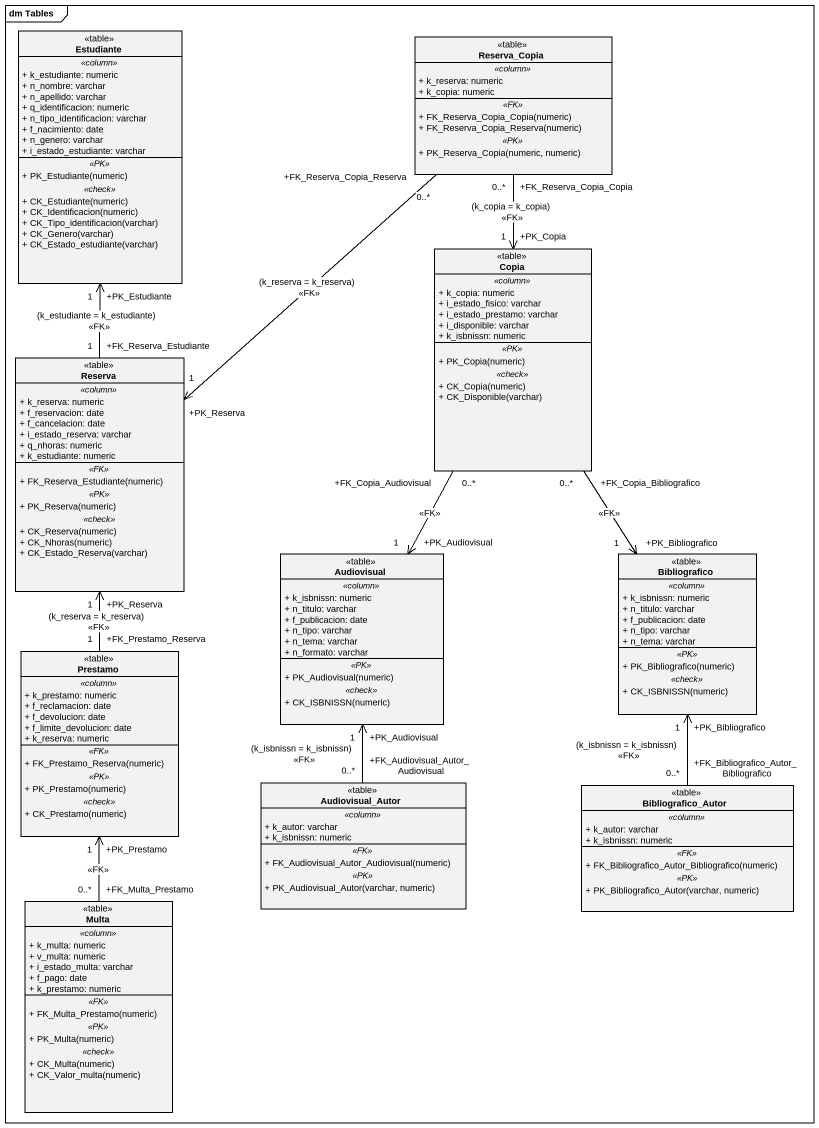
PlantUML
@startuml
mainframe dm Tables
hide circle
hide empty members
skinparam classAttributeIconSize 0
class Estudiante <<table>> {
  .. <<column>> ..
  + k_estudiante: numeric
  + n_nombre: varchar
  + n_apellido: varchar
  + q_identificacion: numeric
  + n_tipo_identificacion: varchar
  + f_nacimiento: date
  + n_genero: varchar
  + i_estado_estudiante: varchar
  .. <<PK>> ..
  + PK_Estudiante(numeric)
  .. <<check>> ..
  + CK_Estudiante(numeric)
  + CK_Identificacion(numeric)
  + CK_Tipo_identificacion(varchar)
  + CK_Genero(varchar)
  + CK_Estado_estudiante(varchar)
}
class Reserva_Copia <<table>> {
  .. <<column>> ..
  + k_reserva: numeric
  + k_copia: numeric
  .. <<FK>> ..
  + FK_Reserva_Copia_Copia(numeric)
  + FK_Reserva_Copia_Reserva(numeric)
  .. <<PK>> ..
  + PK_Reserva_Copia(numeric, numeric)
}
class Copia <<table>> {
  .. <<column>> ..
  + k_copia: numeric
  + i_estado_fisico: varchar
  + i_estado_prestamo: varchar
  + i_disponible: varchar
  + k_isbnissn: numeric
  .. <<PK>> ..
  + PK_Copia(numeric)
  .. <<check>> ..
  + CK_Copia(numeric)
  + CK_Disponible(varchar)
}
class Reserva <<table>> {
  .. <<column>> ..
  + k_reserva: numeric
  + f_reservacion: date
  + f_cancelacion: date
  + i_estado_reserva: varchar
  + q_nhoras: numeric
  + k_estudiante: numeric
  .. <<FK>> ..
  + FK_Reserva_Estudiante(numeric)
  .. <<PK>> ..
  + PK_Reserva(numeric)
  .. <<check>> ..
  + CK_Reserva(numeric)
  + CK_Nhoras(numeric)
  + CK_Estado_Reserva(varchar)
}
class Audiovisual <<table>> {
  .. <<column>> ..
  + k_isbnissn: numeric
  + n_titulo: varchar
  + f_publicacion: date
  + n_tipo: varchar
  + n_tema: varchar
  + n_formato: varchar
  .. <<PK>> ..
  + PK_Audiovisual(numeric)
  .. <<check>> ..
  + CK_ISBNISSN(numeric)
}
class Bibliografico <<table>> {
  .. <<column>> ..
  + k_isbnissn: numeric
  + n_titulo: varchar
  + f_publicacion: date
  + n_tipo: varchar
  + n_tema: varchar
  .. <<PK>> ..
  + PK_Bibliografico(numeric)
  .. <<check>> ..
  + CK_ISBNISSN(numeric)
}
class Prestamo <<table>> {
  .. <<column>> ..
  + k_prestamo: numeric
  + f_reclamacion: date
  + f_devolucion: date
  + f_limite_devolucion: date
  + k_reserva: numeric
  .. <<FK>> ..
  + FK_Prestamo_Reserva(numeric)
  .. <<PK>> ..
  + PK_Prestamo(numeric)
  .. <<check>> ..
  + CK_Prestamo(numeric)
}
class Audiovisual_Autor <<table>> {
  .. <<column>> ..
  + k_autor: varchar
  + k_isbnissn: numeric
  .. <<FK>> ..
  + FK_Audiovisual_Autor_Audiovisual(numeric)
  .. <<PK>> ..
  + PK_Audiovisual_Autor(varchar, numeric)
}
class Bibliografico_Autor <<table>> {
  .. <<column>> ..
  + k_autor: varchar
  + k_isbnissn: numeric
  .. <<FK>> ..
  + FK_Bibliografico_Autor_Bibliografico(numeric)
  .. <<PK>> ..
  + PK_Bibliografico_Autor(varchar, numeric)
}
class Multa <<table>> {
  .. <<column>> ..
  + k_multa: numeric
  + v_multa: numeric
  + i_estado_multa: varchar
  + f_pago: date
  + k_prestamo: numeric
  .. <<FK>> ..
  + FK_Multa_Prestamo(numeric)
  .. <<PK>> ..
  + PK_Multa(numeric)
  .. <<check>> ..
  + CK_Multa(numeric)
  + CK_Valor_multa(numeric)
}
Reserva_Copia "+FK_Reserva_Copia_Copia\n0..*" --> "+PK_Copia\n1" Copia : (k_copia = k_copia)\n<<FK>>
Reserva_Copia "+FK_Reserva_Copia_Reserva\n0..*" --> "+PK_Reserva\n1" Reserva : (k_reserva = k_reserva)\n<<FK>>
Copia "+FK_Copia_Audiovisual\n0..*" --> "+PK_Audiovisual\n1" Audiovisual : <<FK>>
Copia "+FK_Copia_Bibliografico\n0..*" --> "+PK_Bibliografico\n1" Bibliografico : <<FK>>
Reserva "+FK_Reserva_Estudiante\n1" -up-> "+PK_Estudiante\n1" Estudiante : (k_estudiante = k_estudiante)\n<<FK>>
Prestamo "+FK_Prestamo_Reserva\n1" -up-> "+PK_Reserva\n1" Reserva : (k_reserva = k_reserva)\n<<FK>>
Audiovisual_Autor "+FK_Audiovisual_Autor_Audiovisual\n0..*" -up-> "+PK_Audiovisual\n1" Audiovisual : (k_isbnissn = k_isbnissn)\n<<FK>>
Bibliografico_Autor "+FK_Bibliografico_Autor_Bibliografico\n0..*" -up-> "+PK_Bibliografico\n1" Bibliografico : (k_isbnissn = k_isbnissn)\n<<FK>>
Multa "+FK_Multa_Prestamo\n0..*" -up-> "+PK_Prestamo\n1" Prestamo : <<FK>>
@enduml
